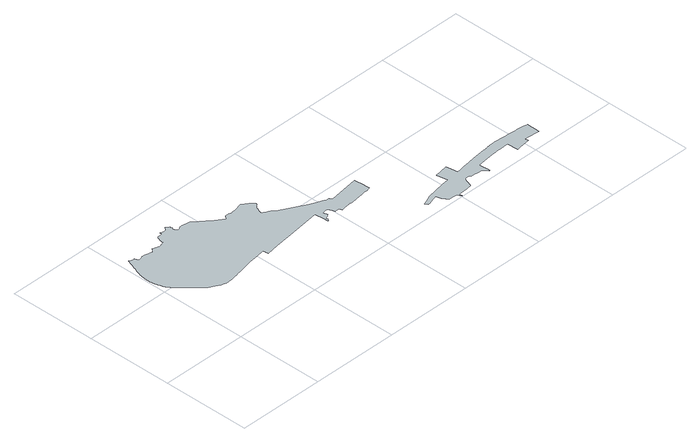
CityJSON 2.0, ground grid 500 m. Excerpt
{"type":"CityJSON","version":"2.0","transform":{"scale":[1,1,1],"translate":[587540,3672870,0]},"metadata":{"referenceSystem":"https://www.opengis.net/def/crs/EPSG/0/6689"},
"CityObjects":{
"object1":{"type":"GenericCityObject","attributes":{"function":"5","validFromType":"3","custodian":"武雄市","notificationNumber":"-","nominalArea":0,"prefecture":41,"city":41206,"floorAreaRate":2,"buildingCoverageRate":0.6,"wallSetbackDistance":0,"buildingHeightLimits":0},"geometry":[{"type":"MultiSurface","lod":"1","boundaries":[[[0,1,2,3,4,5,6,7,8,9,10,11,12,13,14,15,16,17,18,19,20,21,22,23,24,25,26,27,28,29,30,31,32,33,34,35,36,37,38,39,40,41,42,43,44,45,46,47,48,49,50,51,52,53,54,55,56,57,58,59,60,61,62,63,64,65,66,67,68,69,70,71,72,73,74,75,76,77,78,79,80,81,82,83,84,85,86,87,88,89,90,91,92,93,94,95,96,97,98,99,100,101,102,103,104,105,106,107,108,109,110,111,112,113,114,115,116,117,118,119,120,121,122,123,124,125,126,127,128,129,130,131,132,133,134,135,136,137,138,139,140,141,142,143,144,145,146,147,148,149,150,151,152,153,154,155,156,157,158,159,160,161,162,163,164,165,166,167,168,169,170,171,172,173,174,175,176,177,178,179,180,181,182,183,184,185,186,187,188,189,190,191,192,193,194,195,196,197,198,199,200,201,202,203,204,205,206,207,208,209,210,211,212,213,214,215,216,217,218,219,220,221,222,223,224,225,226,227,228,229,230,231,232,233,234,235,236,237,238,239,240,241,242,243,244,245,246,247,248,249,250,251,252,253,254,255,256,257,258,259,260,261,262,263,264,265,266,267,268,269,270,271,272,273,274,275,276,277,278,279,280,281,282,283,284,285,286,287,288,289,290,291,292,293,294,295,296,297,298,299,300,301,302,303,304,305,306,307,308,309,310,311,312,313,314,315,316,317,318,319,320,321,322,323,324,325,326,327,328,329,330,331,332,333,334,335,336,337,338,339,340,341,342,343,344,345,346,347,348,349,350,351,352,353,354,355,356,357]]]}]},
"object2":{"type":"GenericCityObject","attributes":{"function":"9","validFromType":"3","custodian":"武雄市","notificationNumber":"-","nominalArea":6.3,"prefecture":41,"city":41206,"floorAreaRate":2,"buildingCoverageRate":0.8,"wallSetbackDistance":0,"buildingHeightLimits":0},"geometry":[{"type":"MultiSurface","lod":"1","boundaries":[[[358,359,360,361,362,363,364,365,366,367,368,369,370,371,372,373,374,375,376,377,378,379,380,381,382,383,384,385,386,387,388,389,390,391,392,393,394,395,396,397,398,399,400,401,402,403,404,405,406,407,408,409,410,411,412,413,414,415,416,417,418,419,420,421,422,423,424,425,426,427,428,429,430,431,432,433,434,435,436,437,438,439,440,441,442,443,444,445,446,447,448,449,450,451,452,453,454,455,456,457,458,459,460,461,462,463,464,465,466,467,468,469,470,471,472,473,474,475,476,477,478,479,480,481,482,483,484,485,486,487,488,489,490,491,492,493,494,495,496,497,498,499,500,501,502,503,504,505,506,507,508,509,510,511,512,513,514,515,516,517,518,519]]]}]}
},
"vertices":[
[376,833,0],[373,836,0],[368,839,0],[366,841,0],[362,844,0],[349,827,0],[347,828,0],[337,824,0],[332,826,0],[330,826,0],[324,829,0],[318,832,0],[314,834,0],[313,832,0],[316,827,0],[315,820,0],[312,819,0],[304,818,0],[295,817,0],[291,819,0],[290,819,0],[285,817,0],[283,816,0],[281,812,0],[281,811,0],[278,804,0],[277,800,0],[276,799,0],[274,794,0],[274,792,0],[274,786,0],[274,782,0],[273,781,0],[273,780,0],[272,778,0],[273,770,0],[270,768,0],[268,767,0],[265,767,0],[263,767,0],[254,764,0],[251,764,0],[245,761,0],[248,758,0],[233,763,0],[230,764,0],[218,768,0],[217,768,0],[217,769,0],[215,769,0],[202,774,0],[199,775,0],[199,774,0],[200,770,0],[199,770,0],[196,767,0],[192,763,0],[189,759,0],[189,758,0],[186,754,0],[179,758,0],[172,760,0],[165,758,0],[151,763,0],[142,765,0],[126,766,0],[125,766,0],[111,761,0],[108,760,0],[106,760,0],[97,758,0],[94,761,0],[92,765,0],[91,767,0],[90,770,0],[89,771,0],[89,772,0],[87,776,0],[87,779,0],[86,779,0],[85,780,0],[84,780,0],[84,778,0],[84,776,0],[83,775,0],[83,772,0],[84,766,0],[84,764,0],[82,767,0],[81,771,0],[80,772,0],[80,774,0],[78,777,0],[78,779,0],[78,780,0],[77,780,0],[73,780,0],[72,781,0],[70,781,0],[68,782,0],[65,782,0],[64,782,0],[64,781,0],[63,781,0],[59,784,0],[56,786,0],[56,788,0],[54,782,0],[53,779,0],[50,769,0],[46,760,0],[45,757,0],[43,751,0],[41,745,0],[40,742,0],[38,737,0],[37,734,0],[33,723,0],[30,716,0],[30,714,0],[28,709,0],[27,705,0],[26,704,0],[23,695,0],[23,694,0],[22,690,0],[20,686,0],[18,679,0],[18,677,0],[17,676,0],[16,669,0],[15,664,0],[13,655,0],[12,650,0],[11,645,0],[11,639,0],[10,637,0],[10,629,0],[10,628,0],[10,618,0],[10,616,0],[10,612,0],[10,607,0],[11,605,0],[11,600,0],[13,591,0],[13,589,0],[14,587,0],[15,582,0],[16,577,0],[16,575,0],[17,573,0],[18,567,0],[19,567,0],[19,565,0],[20,562,0],[22,558,0],[22,556,0],[24,551,0],[28,536,0],[29,536,0],[30,533,0],[32,529,0],[33,526,0],[35,524,0],[37,520,0],[39,517,0],[40,516,0],[43,512,0],[46,507,0],[48,505,0],[55,495,0],[58,492,0],[61,489,0],[67,482,0],[73,476,0],[74,475,0],[76,472,0],[79,469,0],[87,461,0],[96,452,0],[101,446,0],[102,445,0],[117,430,0],[140,405,0],[141,405,0],[142,403,0],[151,394,0],[152,393,0],[160,385,0],[168,376,0],[181,370,0],[189,366,0],[199,360,0],[226,347,0],[237,344,0],[245,339,0],[254,336,0],[293,340,0],[318,345,0],[328,347,0],[343,350,0],[367,354,0],[372,356,0],[407,363,0],[430,368,0],[450,372,0],[467,375,0],[485,377,0],[508,378,0],[546,385,0],[550,386,0],[551,381,0],[552,378,0],[552,372,0],[553,369,0],[554,361,0],[554,356,0],[627,366,0],[733,380,0],[782,387,0],[853,397,0],[923,407,0],[925,387,0],[927,362,0],[928,326,0],[931,327,0],[933,327,0],[937,333,0],[938,334,0],[938,335,0],[938,337,0],[938,341,0],[937,349,0],[948,351,0],[953,352,0],[953,353,0],[957,356,0],[960,359,0],[961,360,0],[962,361,0],[965,362,0],[965,363,0],[958,387,0],[982,392,0],[985,392,0],[992,392,0],[1002,369,0],[1008,353,0],[1030,354,0],[1031,354,0],[1035,343,0],[1036,341,0],[1037,337,0],[1038,337,0],[1040,337,0],[1042,338,0],[1044,338,0],[1049,339,0],[1063,341,0],[1074,343,0],[1088,345,0],[1090,345,0],[1096,346,0],[1101,347,0],[1102,347,0],[1107,345,0],[1109,344,0],[1110,344,0],[1115,344,0],[1146,348,0],[1148,348,0],[1153,349,0],[1187,354,0],[1195,355,0],[1200,355,0],[1209,357,0],[1221,357,0],[1222,357,0],[1228,357,0],[1234,359,0],[1242,361,0],[1248,363,0],[1248,364,0],[1247,375,0],[1246,379,0],[1246,383,0],[1245,397,0],[1244,415,0],[1242,436,0],[1240,452,0],[1128,436,0],[1067,428,0],[1058,443,0],[1043,442,0],[1029,450,0],[1020,454,0],[988,468,0],[960,481,0],[903,510,0],[858,534,0],[835,546,0],[825,551,0],[810,563,0],[798,573,0],[789,579,0],[782,583,0],[767,591,0],[754,598,0],[755,599,0],[756,602,0],[760,613,0],[761,615,0],[767,629,0],[767,630,0],[771,641,0],[776,645,0],[778,646,0],[778,647,0],[779,648,0],[789,654,0],[793,665,0],[784,673,0],[776,681,0],[769,687,0],[736,712,0],[690,699,0],[668,698,0],[664,697,0],[662,696,0],[652,700,0],[644,702,0],[640,702,0],[624,701,0],[609,682,0],[578,705,0],[546,727,0],[530,740,0],[507,760,0],[484,781,0],[474,791,0],[451,793,0],[428,796,0],[420,796,0],[413,795,0],[404,792,0],[393,785,0],[392,788,0],[391,789,0],[380,802,0],[381,803,0],[375,809,0],[378,811,0],[381,814,0],[383,817,0],[381,819,0],[378,821,0],[380,829,0],
[1615,217,0],[1613,216,0],[1611,216,0],[1540,204,0],[1537,204,0],[1538,204,0],[1538,200,0],[1547,138,0],[1506,133,0],[1493,131,0],[1459,125,0],[1437,122,0],[1411,117,0],[1391,112,0],[1377,106,0],[1359,99,0],[1339,91,0],[1348,73,0],[1359,74,0],[1385,84,0],[1405,89,0],[1415,92,0],[1424,62,0],[1437,45,0],[1447,30,0],[1448,30,0],[1453,30,0],[1476,32,0],[1480,30,0],[1482,29,0],[1486,29,0],[1489,30,0],[1490,30,0],[1495,29,0],[1497,25,0],[1500,18,0],[1502,14,0],[1507,5,0],[1507,8,0],[1506,23,0],[1514,24,0],[1565,28,0],[1573,29,0],[1588,31,0],[1593,40,0],[1596,47,0],[1598,51,0],[1601,62,0],[1604,76,0],[1609,85,0],[1611,87,0],[1613,88,0],[1635,88,0],[1649,79,0],[1668,79,0],[1679,78,0],[1691,77,0],[1706,75,0],[1714,70,0],[1720,66,0],[1734,47,0],[1738,48,0],[1739,48,0],[1738,58,0],[1737,60,0],[1737,63,0],[1737,66,0],[1736,69,0],[1736,72,0],[1736,75,0],[1735,78,0],[1735,81,0],[1735,84,0],[1734,87,0],[1734,89,0],[1734,90,0],[1734,93,0],[1733,96,0],[1733,99,0],[1733,102,0],[1732,105,0],[1732,108,0],[1732,111,0],[1732,112,0],[1731,113,0],[1735,113,0],[1749,115,0],[1778,118,0],[1840,126,0],[1846,126,0],[1879,127,0],[1893,128,0],[1941,130,0],[1943,130,0],[1943,129,0],[1944,111,0],[1945,89,0],[1946,71,0],[1947,65,0],[1971,70,0],[1989,73,0],[2012,76,0],[2030,78,0],[2028,98,0],[2092,93,0],[2116,90,0],[2116,116,0],[2116,127,0],[2116,141,0],[2116,165,0],[2107,168,0],[2106,168,0],[2105,169,0],[2104,169,0],[2100,169,0],[2095,170,0],[2077,172,0],[2074,172,0],[2072,173,0],[2071,173,0],[2059,174,0],[2054,174,0],[2053,174,0],[2052,174,0],[2049,174,0],[2041,175,0],[2029,176,0],[2021,177,0],[2014,177,0],[2012,177,0],[2008,177,0],[1997,178,0],[1986,179,0],[1983,180,0],[1951,182,0],[1949,182,0],[1946,182,0],[1942,182,0],[1930,184,0],[1912,184,0],[1891,183,0],[1889,183,0],[1886,183,0],[1883,183,0],[1877,183,0],[1875,182,0],[1873,182,0],[1867,182,0],[1865,181,0],[1862,180,0],[1861,180,0],[1850,178,0],[1847,178,0],[1844,177,0],[1833,175,0],[1833,178,0],[1755,168,0],[1716,162,0],[1675,156,0],[1655,153,0],[1625,148,0],[1616,208,0]
]}
